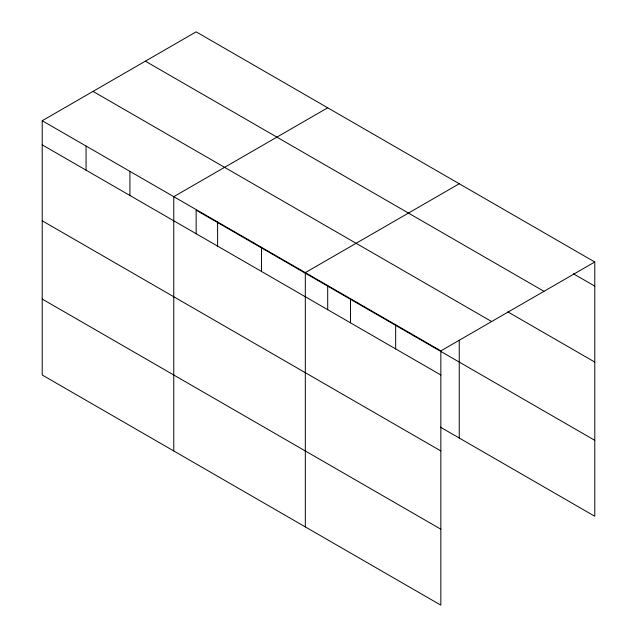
<?xml version="1.0" encoding="UTF-8"?>
<svg xmlns="http://www.w3.org/2000/svg" width="637" height="637" viewBox="0 0 637 637"><rect width="100%" height="100%" fill="white"/><g stroke="black" fill="none" stroke-linecap="round" stroke-linejoin="round"><path stroke-width="0.96" d="M440.844 450.948L440.844 350.876L42.217 120.727L42.217 375.002L440.844 605.15L440.844 450.948L42.217 220.8M440.334 427.101L594.783 516.273L594.783 261.998L196.156 31.85L42.217 120.727M327.705 107.796L173.766 196.674L173.766 450.948M459.253 183.751L305.314 272.62L305.314 526.903M440.844 350.876L594.783 261.998M573.475 273.822L594.783 286.124M145.355 61.176L543.982 291.324M507.84 311.875L594.783 362.071M93.018 91.394L491.645 321.542M594.783 440.326L196.156 210.178L196.156 233.851M42.217 144.854L440.844 375.002M42.217 299.056L440.844 529.204M459.253 340.285L459.253 438.025M395.665 324.79L395.665 348.917M350.493 298.705L350.493 322.832M327.705 286.124L327.705 309.797M261.465 247.307L261.465 271.434M217.615 221.995L217.615 246.121M129.916 171.361L129.916 195.487M86.067 146.04L86.067 170.167"/></g></svg>
